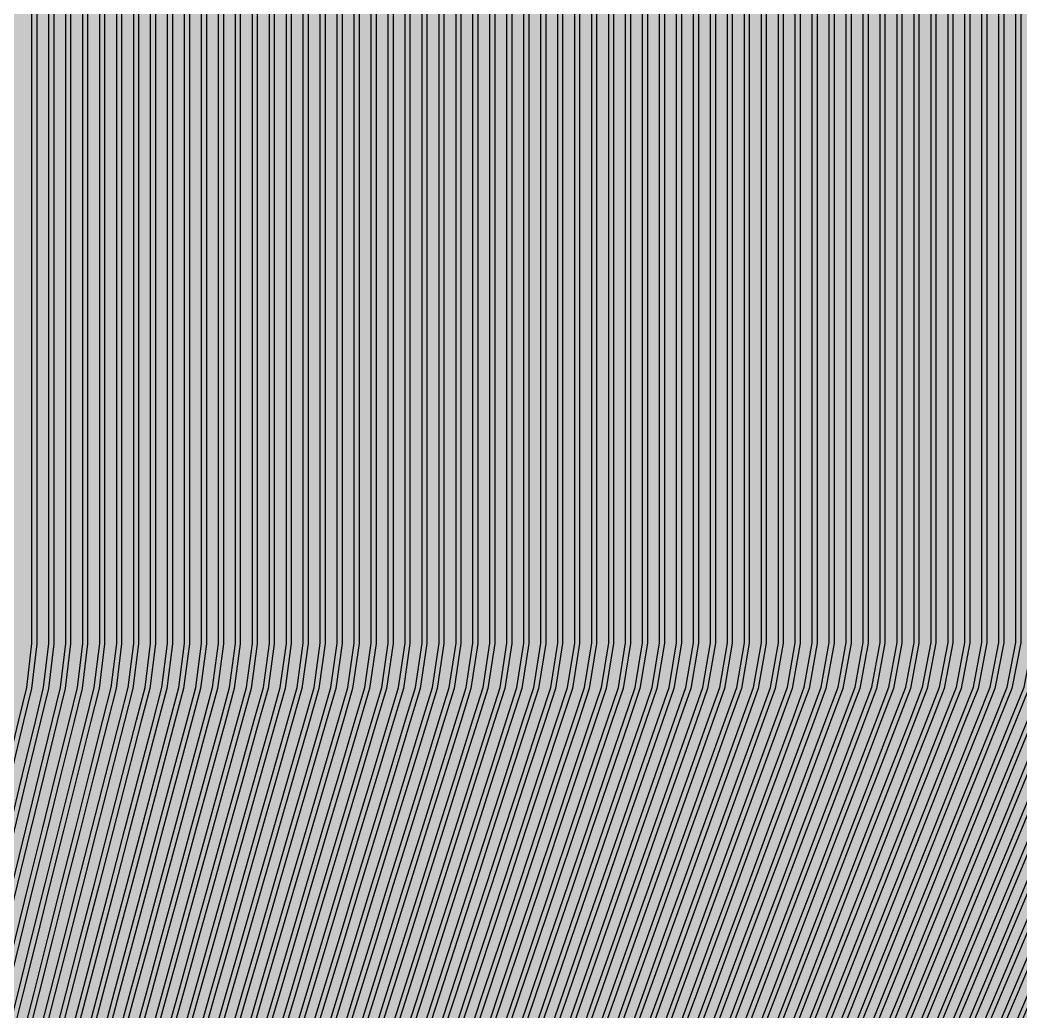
# Model space of a CAD drawing. Header units: metres. Extents: x -7231 to 10969, y -37556 to 1873.
# Drawn here: x 2454.6 to 2867.6, y -17774.6 to -17365.3 of the extents above; entities that cross this region are included whole.
import ezdxf

# ---------------------------------------------------------------- set-up
doc = ezdxf.new("R2010")
doc.units = ezdxf.units.M
for name, color, linetype in [('Metal1', 4, 'CONTINUOUS'), ('Metal2', 3, 'CONTINUOUS'), ('Polyimide', 7, 'CONTINUOUS')]:
    doc.layers.add(name, color=color, linetype=linetype)

msp = doc.modelspace()

# ---------------------------------------------------------------- hatches: boundary and pattern name
at = {"layer": 'Polyimide'}
msp.add_hatch(color=7, dxfattribs=at).paths.add_polyline_path([(4065.69, -468), (4066.67, -501.99), (4068.51, -535.99), (4071.41, -569.99), (4075.54, -603.99), (4081.04, -637.99), (4088.01, -671.99), (4096.52, -705.98), (4106.62, -739.98), (4118.33, -773.98), (4131.63, -807.98), (4146.49, -841.98), (4162.87, -875.98), (4180.68, -909.97), (4199.83, -943.97), (4220.22, -977.97), (4241.73, -1011.97), (4264.21, -1045.97), (4287.52, -1079.96), (4311.51, -1113.96), (4336.01, -1147.96), (4360.86, -1181.96), (4385.88, -1215.96), (4410.89, -1249.96), (4435.74, -1283.95), (4460.24, -1317.95), (4484.23, -1351.95), (4507.54, -1385.95), (4530.02, -1419.95), (4551.53, -1453.94), (4571.92, -1487.94), (4591.07, -1521.94), (4608.88, -1555.94), (4625.26, -1589.94), (4640.12, -1623.94), (4653.42, -1657.93), (4665.13, -1691.93), (4675.23, -1725.93), (4683.74, -1759.93), (4690.71, -1793.93), (4696.21, -1827.93), (4700.34, -1861.92), (4703.24, -1895.92), (4705.08, -1929.92), (4706.06, -1963.92), (4706.44, -1997.92), (4706.5, -2031.91), (4706.5, -4793.02), (4709.95, -4838.39), (4720.22, -4882.71), (4737.08, -4924.98), (4760.13, -4964.2), (4788.85, -4999.49), (4822.58, -5030.03), (4860.53, -5055.12), (4901.85, -5074.18), (4901.85, -5074.18), (4970.68, -5105.23), (5034.7, -5145.26), (5092.76, -5193.54), (5143.8, -5249.19), (5186.89, -5311.2), (5221.24, -5378.44), (5246.23, -5449.69), (5261.41, -5523.66), (5266.5, -5599), (5261.41, -5674.34), (5246.23, -5748.31), (5221.24, -5819.56), (5186.89, -5886.8), (5143.8, -5948.81), (5092.76, -6004.46), (5034.7, -6052.74), (4970.68, -6092.77), (4901.85, -6123.82), (4860.53, -6142.88), (4822.58, -6167.97), (4788.85, -6198.51), (4760.13, -6233.8), (4737.08, -6273.02), (4720.22, -6315.29), (4709.95, -6359.61), (4706.5, -6404.98), (4706.5, -9221.52), (4709.95, -9266.88), (4720.22, -9311.21), (4737.08, -9353.47), (4760.13, -9392.7), (4788.85, -9427.98), (4822.58, -9458.52), (4860.53, -9483.61), (4901.85, -9502.67), (4970.68, -9533.72), (5034.7, -9573.75), (5092.76, -9622.03), (5143.8, -9677.68), (5186.89, -9739.69), (5221.24, -9806.94), (5246.23, -9878.19), (5261.41, -9952.16), (5266.5, -10027.49), (5261.41, -10102.83), (5246.23, -10176.8), (5221.24, -10248.05), (5186.89, -10315.3), (5143.8, -10377.31), (5092.76, -10432.96), (5034.7, -10481.24), (4970.68, -10521.27), (4901.85, -10552.32), (4860.53, -10571.38), (4822.58, -10596.46), (4788.85, -10627), (4760.13, -10662.29), (4737.08, -10701.52), (4720.22, -10743.78), (4709.95, -10788.1), (4706.5, -10833.47), (4706.5, -13650.01), (4709.95, -13695.38), (4720.22, -13739.7), (4737.08, -13781.96), (4760.13, -13821.19), (4788.85, -13856.48), (4822.58, -13887.02), (4860.53, -13912.11), (4901.85, -13931.17), (4970.68, -13962.22), (5034.7, -14002.25), (5092.76, -14050.53), (5143.8, -14106.18), (5186.89, -14168.19), (5221.24, -14235.43), (5246.23, -14306.68), (5261.41, -14380.65), (5266.5, -14455.99), (5261.41, -14531.33), (5246.23, -14605.29), (5221.24, -14676.55), (5186.89, -14743.79), (5143.8, -14805.8), (5092.76, -14861.45), (5034.7, -14909.73), (4970.68, -14949.76), (4901.85, -14980.81), (4860.53, -14999.87), (4822.58, -15024.96), (4788.85, -15055.5), (4760.13, -15090.79), (4737.08, -15130.01), (4720.22, -15172.27), (4709.95, -15216.6), (4706.5, -15261.97), (4706.5, -15455.99), (4720.95, -15750.04), (4764.14, -16041.26), (4835.68, -16326.84), (4934.86, -16604.04), (5060.74, -16870.18), (5212.09, -17122.7), (5387.47, -17359.17), (5585.18, -17577.31), (5803.32, -17775.02), (6039.79, -17950.4), (6292.31, -18101.75), (6558.45, -18227.63), (6835.65, -18326.81), (7121.23, -18398.34), (7412.45, -18441.54), (7706.5, -18455.99), (9969.01, -18455.99), (10047.42, -18459.84), (10125.08, -18471.36), (10201.23, -18490.44), (10275.15, -18516.89), (10346.12, -18550.45), (10413.46, -18590.81), (10476.52, -18637.58), (10534.69, -18690.3), (10587.41, -18748.47), (10634.18, -18811.53), (10674.54, -18878.87), (10708.11, -18949.84), (10734.56, -19023.76), (10753.63, -19099.92), (10765.15, -19177.58), (10769.01, -19255.99), (10769.01, -20895.8), (10730.24, -20951.41), (10694.6, -21009.08), (10662.21, -21068.63), (10633.17, -21129.89), (10607.55, -21192.66), (10585.45, -21256.74), (10566.93, -21321.96), (10552.05, -21388.09), (10540.84, -21454.95), (10533.35, -21522.33), (10529.6, -21590.02), (10529.6, -21657.81), (10533.35, -21725.5), (10540.84, -21792.87), (10552.05, -21859.73), (10566.93, -21925.87), (10585.45, -21991.08), (10607.55, -22055.17), (10633.17, -22117.94), (10662.21, -22179.19), (10694.6, -22238.74), (10730.24, -22296.41), (10769.01, -22352.03), (10769.01, -32454.24), (10728.74, -32510.49), (10691.72, -32568.92), (10658.05, -32629.35), (10627.85, -32691.58), (10601.2, -32755.42), (10578.21, -32820.67), (10558.93, -32887.1), (10543.44, -32954.52), (10531.77, -33022.71), (10523.97, -33091.44), (10520.07, -33160.51), (10520.07, -33229.69), (10523.97, -33298.75), (10531.77, -33367.49), (10543.44, -33435.67), (10558.93, -33503.09), (10578.21, -33569.53), (10601.2, -33634.77), (10627.85, -33698.61), (10658.05, -33760.85), (10691.72, -33821.28), (10728.74, -33879.71), (10769.01, -33935.96), (10769.01, -36556), (10765.15, -36634.41), (10753.63, -36712.07), (10734.56, -36788.23), (10708.11, -36862.15), (10674.54, -36933.12), (10634.18, -37000.46), (10587.41, -37063.51), (10534.69, -37121.69), (10476.52, -37174.41), (10413.46, -37221.18), (10346.12, -37261.54), (10275.15, -37295.1), (10201.23, -37321.55), (10125.08, -37340.63), (10047.42, -37352.15), (9969.01, -37356), (-6231.01, -37356), (-6309.42, -37352.15), (-6387.08, -37340.63), (-6463.23, -37321.55), (-6537.15, -37295.1), (-6608.12, -37261.54), (-6675.46, -37221.18), (-6738.52, -37174.41), (-6796.69, -37121.69), (-6849.41, -37063.51), (-6896.18, -37000.46), (-6936.54, -36933.12), (-6970.11, -36862.15), (-6996.56, -36788.23), (-7015.63, -36712.07), (-7027.15, -36634.41), (-7031.01, -36556), (-7031.01, -33936), (-6990.74, -33879.75), (-6953.7, -33821.31), (-6920.03, -33760.88), (-6889.82, -33698.64), (-6863.18, -33634.8), (-6840.18, -33569.55), (-6820.9, -33503.11), (-6805.4, -33435.69), (-6793.74, -33367.49), (-6785.94, -33298.75), (-6782.03, -33229.68), (-6782.03, -33160.5), (-6785.94, -33091.43), (-6793.74, -33022.69), (-6805.4, -32954.5), (-6820.9, -32887.07), (-6840.18, -32820.63), (-6863.18, -32755.39), (-6889.82, -32691.54), (-6920.03, -32629.3), (-6953.7, -32568.87), (-6990.74, -32510.43), (-7031.01, -32454.18), (-7031.01, -22364.83), (-6990.74, -22308.58), (-6953.7, -22250.14), (-6920.03, -22189.71), (-6889.82, -22127.47), (-6863.18, -22063.62), (-6840.18, -21998.38), (-6820.9, -21931.94), (-6805.4, -21864.51), (-6793.74, -21796.32), (-6785.94, -21727.58), (-6782.03, -21658.51), (-6782.03, -21589.33), (-6785.94, -21520.26), (-6793.74, -21451.52), (-6805.4, -21383.32), (-6820.9, -21315.9), (-6840.18, -21249.46), (-6863.18, -21184.21), (-6889.82, -21120.37), (-6920.03, -21058.13), (-6953.7, -20997.7), (-6990.74, -20939.26), (-7031.01, -20883.01), (-7031.01, -19255.99), (-7027.15, -19177.58), (-7015.63, -19099.92), (-6996.56, -19023.76), (-6970.11, -18949.84), (-6936.54, -18878.87), (-6896.18, -18811.53), (-6849.41, -18748.47), (-6796.69, -18690.3), (-6738.52, -18637.58), (-6675.46, -18590.81), (-6608.12, -18550.45), (-6537.15, -18516.89), (-6463.23, -18490.44), (-6387.08, -18471.36), (-6309.42, -18459.84), (-6231.01, -18455.99), (-3968.5, -18455.99), (-3674.45, -18441.54), (-3383.23, -18398.34), (-3097.65, -18326.81), (-2820.45, -18227.63), (-2554.31, -18101.75), (-2301.79, -17950.4), (-2065.32, -17775.02), (-1847.18, -17577.31), (-1649.47, -17359.17), (-1474.09, -17122.7), (-1322.74, -16870.18), (-1196.86, -16604.04), (-1097.68, -16326.84), (-1026.14, -16041.26), (-982.95, -15750.04), (-968.5, -15455.99), (-968.5, -15261.97), (-971.95, -15216.6), (-982.22, -15172.27), (-999.08, -15130.01), (-1022.13, -15090.79), (-1050.85, -15055.5), (-1084.58, -15024.96), (-1122.53, -14999.87), (-1163.85, -14980.81), (-1232.68, -14949.76), (-1296.7, -14909.73), (-1354.76, -14861.45), (-1405.8, -14805.8), (-1448.89, -14743.79), (-1483.24, -14676.55), (-1508.23, -14605.29), (-1523.41, -14531.33), (-1528.5, -14455.99), (-1523.41, -14380.65), (-1508.23, -14306.68), (-1483.24, -14235.43), (-1448.89, -14168.19), (-1405.8, -14106.18), (-1354.76, -14050.53), (-1296.7, -14002.25), (-1232.68, -13962.22), (-1163.85, -13931.17), (-1122.53, -13912.11), (-1084.58, -13887.02), (-1050.85, -13856.48), (-1022.13, -13821.19), (-999.08, -13781.96), (-982.22, -13739.7), (-971.95, -13695.38), (-968.5, -13650.01), (-968.5, -12309.64), (-971.95, -12264.27), (-982.22, -12219.94), (-999.08, -12177.68), (-1022.13, -12138.46), (-1050.85, -12103.17), (-1084.58, -12072.63), (-1122.53, -12047.54), (-1163.85, -12028.48), (-1232.68, -11997.43), (-1296.7, -11957.4), (-1354.76, -11909.12), (-1405.8, -11853.47), (-1448.89, -11791.46), (-1483.24, -11724.22), (-1508.23, -11652.96), (-1523.41, -11579), (-1528.5, -11503.66), (-1523.41, -11428.32), (-1508.23, -11354.35), (-1483.24, -11283.1), (-1448.89, -11215.86), (-1405.8, -11153.85), (-1354.76, -11098.2), (-1296.7, -11049.92), (-1232.68, -11009.89), (-1163.85, -10978.84), (-1122.53, -10959.78), (-1084.58, -10934.69), (-1050.85, -10904.15), (-1022.13, -10868.86), (-999.08, -10829.63), (-982.22, -10787.37), (-971.95, -10743.05), (-968.5, -10697.68), (-968.5, -9357.31), (-971.95, -9311.94), (-982.22, -9267.62), (-999.08, -9225.35), (-1022.13, -9186.13), (-1050.85, -9150.84), (-1084.58, -9120.3), (-1122.53, -9095.21), (-1163.85, -9076.15), (-1163.85, -9076.15), (-1232.68, -9045.1), (-1296.7, -9005.07), (-1354.76, -8956.79), (-1405.8, -8901.14), (-1448.89, -8839.13), (-1483.24, -8771.89), (-1508.23, -8700.64), (-1523.41, -8626.67), (-1528.5, -8551.33), (-1523.41, -8475.99), (-1508.23, -8402.02), (-1483.24, -8330.77), (-1448.89, -8263.53), (-1405.8, -8201.52), (-1354.76, -8145.87), (-1296.7, -8097.59), (-1232.68, -8057.56), (-1163.85, -8026.51), (-1163.85, -8026.51), (-1122.53, -8007.45), (-1084.58, -7982.36), (-1050.85, -7951.82), (-1022.13, -7916.53), (-999.08, -7877.31), (-982.22, -7835.04), (-971.95, -7790.72), (-968.5, -7745.35), (-968.5, -6404.98), (-971.95, -6359.61), (-982.22, -6315.29), (-999.08, -6273.02), (-1022.13, -6233.8), (-1050.85, -6198.51), (-1084.58, -6167.97), (-1122.53, -6142.88), (-1163.85, -6123.82), (-1163.85, -6123.82), (-1232.68, -6092.77), (-1296.7, -6052.74), (-1354.76, -6004.46), (-1405.8, -5948.81), (-1448.89, -5886.8), (-1483.24, -5819.56), (-1508.23, -5748.31), (-1523.41, -5674.34), (-1528.5, -5599), (-1523.41, -5523.66), (-1508.23, -5449.69), (-1483.24, -5378.44), (-1448.89, -5311.2), (-1405.8, -5249.19), (-1354.76, -5193.54), (-1296.7, -5145.26), (-1232.68, -5105.23), (-1163.85, -5074.18), (-1163.85, -5074.18), (-1122.53, -5055.12), (-1084.58, -5030.03), (-1050.85, -4999.49), (-1022.13, -4964.2), (-999.08, -4924.98), (-982.22, -4882.71), (-971.95, -4838.39), (-968.5, -4793.02), (-968.5, -2031.91), (-968.44, -1997.92), (-968.06, -1963.92), (-967.05, -1929.92), (-965.18, -1895.92), (-962.22, -1861.92), (-958.01, -1827.93), (-952.41, -1793.93), (-945.31, -1759.93), (-936.64, -1725.93), (-926.35, -1691.93), (-914.43, -1657.93), (-900.88, -1623.94), (-885.74, -1589.94), (-869.05, -1555.94), (-850.91, -1521.94), (-831.4, -1487.94), (-810.63, -1453.94), (-788.72, -1419.95), (-765.82, -1385.95), (-742.07, -1351.95), (-717.63, -1317.95), (-692.67, -1283.95), (-667.36, -1249.96), (-641.88, -1215.96), (-616.39, -1181.96), (-591.08, -1147.96), (-566.12, -1113.96), (-541.68, -1079.96), (-517.93, -1045.97), (-495.03, -1011.97), (-473.12, -977.97), (-452.35, -943.97), (-432.84, -909.97), (-414.7, -875.98), (-398.01, -841.98), (-382.87, -807.98), (-369.32, -773.98), (-357.4, -739.98), (-347.11, -705.98), (-338.44, -671.99), (-331.34, -637.99), (-325.74, -603.99), (-321.53, -569.99), (-318.57, -535.99), (-316.7, -501.99), (-315.69, -468), (-315.31, -434), (-315.25, -400), (-315.25, 401), (-315.25, 451), (-315.25, 1644), (-270.25, 1644), (-270.03, 1637.13), (-269.35, 1630.29), (-268.23, 1623.52), (-266.67, 1616.82), (-264.68, 1610.25), (-262.26, 1603.82), (-259.42, 1597.56), (-256.18, 1591.5), (-252.55, 1585.67), (-248.55, 1580.08), (-244.19, 1574.77), (-239.5, 1569.75), (-234.48, 1565.06), (-229.17, 1560.7), (-223.58, 1556.7), (-217.75, 1553.07), (-211.69, 1549.83), (-205.43, 1546.99), (-199, 1544.57), (-192.43, 1542.58), (-185.73, 1541.02), (-178.96, 1539.9), (-172.12, 1539.22), (-165.25, 1539), (-158.38, 1539.22), (-151.54, 1539.9), (-144.77, 1541.02), (-138.07, 1542.58), (-131.5, 1544.57), (-125.07, 1546.99), (-118.81, 1549.83), (-112.75, 1553.07), (-106.92, 1556.7), (-101.33, 1560.7), (-96.02, 1565.06), (-91, 1569.75), (-86.31, 1574.77), (-81.95, 1580.08), (-77.95, 1585.67), (-74.32, 1591.5), (-71.08, 1597.56), (-68.24, 1603.82), (-65.82, 1610.25), (-63.83, 1616.82), (-62.27, 1623.52), (-61.15, 1630.29), (-60.47, 1637.13), (-60.25, 1644), (1853, 1644), (1853, 1573), (3815.25, 1573), (3815.46, 1579.54), (3816.11, 1586.05), (3817.17, 1592.51), (3818.66, 1598.88), (3820.56, 1605.14), (3822.86, 1611.27), (3825.56, 1617.23), (3828.65, 1623), (3832.1, 1628.56), (3835.91, 1633.88), (3840.07, 1638.93), (3844.54, 1643.71), (3849.32, 1648.18), (3854.37, 1652.34), (3859.69, 1656.15), (3865.25, 1659.6), (3871.02, 1662.69), (3876.98, 1665.39), (3883.11, 1667.69), (3889.37, 1669.59), (3895.74, 1671.08), (3902.2, 1672.14), (3908.71, 1672.79), (3915.25, 1673), (3921.79, 1672.79), (3928.3, 1672.14), (3934.76, 1671.08), (3941.13, 1669.59), (3947.39, 1667.69), (3953.52, 1665.39), (3959.48, 1662.69), (3965.25, 1659.6), (3970.81, 1656.15), (3976.13, 1652.34), (3981.18, 1648.18), (3985.96, 1643.71), (3990.43, 1638.93), (3994.59, 1633.88), (3998.4, 1628.56), (4001.85, 1623), (4004.94, 1617.23), (4007.64, 1611.27), (4009.94, 1605.14), (4011.84, 1598.88), (4013.33, 1592.51), (4014.39, 1586.05), (4015.04, 1579.54), (4015.25, 1573), (4065.25, 1573), (4065.25, 451), (4065.25, 401), (4065.25, -400), (4065.31, -434), (4065.69, -468)])

# ---------------------------------------------------------------- linework, layer by layer
at = {"layer": 'Metal1'}
for points in [[(2421.93, -17789.19), (2427.3, -17766.69), (2432.67, -17744.19), (2438.04, -17721.69), (2443.41, -17699.18), (2448.78, -17676.68), (2454.16, -17654.18), (2457.37, -17640.74), (2459.5, -17622.6), (2459.5, -16631.91), (2461.5, -16631.91), (2461.5, -17622.72), (2459.34, -17641.09), (2456.1, -17654.65), (2450.73, -17677.15), (2445.36, -17699.65), (2439.99, -17722.15), (2434.62, -17744.65), (2429.24, -17767.15), (2423.87, -17789.65)], [(2435.04, -17789.18), (2440.54, -17766.68), (2446.04, -17744.18), (2451.53, -17721.68), (2457.03, -17699.18), (2462.53, -17676.68), (2468.03, -17654.18), (2471.31, -17640.74), (2473.5, -17622.59), (2473.5, -16631.91), (2475.5, -16631.91), (2475.5, -17622.71), (2473.29, -17641.09), (2469.97, -17654.65), (2464.47, -17677.15), (2458.98, -17699.65), (2453.48, -17722.15), (2447.98, -17744.66), (2442.48, -17767.16), (2436.98, -17789.66)], [(2448.15, -17789.18), (2453.78, -17766.68), (2459.4, -17744.18), (2465.03, -17721.67), (2470.65, -17699.17), (2476.28, -17676.67), (2481.9, -17654.17), (2485.26, -17640.73), (2487.5, -17622.58), (2487.5, -16631.91), (2489.5, -16631.91), (2489.5, -17622.7), (2487.23, -17641.1), (2483.84, -17654.66), (2478.22, -17677.16), (2472.59, -17699.66), (2466.97, -17722.16), (2461.34, -17744.66), (2455.72, -17767.16), (2450.09, -17789.66)], [(2461.26, -17789.17), (2467.01, -17766.67), (2472.77, -17744.17), (2478.52, -17721.67), (2484.27, -17699.17), (2490.03, -17676.67), (2495.78, -17654.17), (2499.21, -17640.73), (2501.5, -17622.56), (2501.5, -16631.91), (2503.5, -16631.91), (2503.5, -17622.69), (2501.18, -17641.1), (2497.72, -17654.66), (2491.96, -17677.16), (2486.21, -17699.66), (2480.46, -17722.17), (2474.71, -17744.67), (2468.95, -17767.17), (2463.2, -17789.67)], [(2474.37, -17789.17), (2480.25, -17766.67), (2486.13, -17744.17), (2492.01, -17721.66), (2497.89, -17699.16), (2503.77, -17676.66), (2509.65, -17654.16), (2513.16, -17640.72), (2515.5, -17622.55), (2515.5, -16631.91), (2517.5, -16631.91), (2517.5, -17622.68), (2515.13, -17641.11), (2511.59, -17654.67), (2505.71, -17677.17), (2499.83, -17699.67), (2493.95, -17722.17), (2488.07, -17744.67), (2482.19, -17767.17), (2476.31, -17789.67)], [(2487.49, -17789.16), (2493.49, -17766.66), (2499.5, -17744.16), (2505.51, -17721.66), (2511.51, -17699.16), (2517.52, -17676.66), (2523.53, -17654.16), (2527.11, -17640.72), (2529.5, -17622.53), (2529.5, -16631.91), (2531.5, -16631.91), (2531.5, -17622.66), (2529.08, -17641.11), (2525.46, -17654.67), (2519.45, -17677.17), (2513.45, -17699.67), (2507.44, -17722.18), (2501.43, -17744.68), (2495.42, -17767.18), (2489.42, -17789.68)], [(2500.6, -17789.16), (2506.73, -17766.66), (2512.86, -17744.16), (2519, -17721.65), (2525.13, -17699.15), (2531.27, -17676.65), (2537.4, -17654.15), (2541.06, -17640.72), (2543.5, -17622.52), (2543.5, -16631.91), (2545.5, -16631.91), (2545.5, -17622.65), (2543.03, -17641.11), (2539.33, -17654.68), (2533.2, -17677.18), (2527.06, -17699.68), (2520.93, -17722.18), (2514.79, -17744.68), (2508.66, -17767.18), (2502.53, -17789.68)], [(2513.71, -17789.15), (2519.97, -17766.65), (2526.23, -17744.15), (2532.49, -17721.65), (2538.75, -17699.15), (2545.01, -17676.65), (2551.28, -17654.15), (2555.01, -17640.71), (2557.5, -17622.5), (2557.5, -16631.91), (2559.5, -16631.91), (2559.5, -17622.64), (2556.98, -17641.12), (2553.2, -17654.68), (2546.94, -17677.18), (2540.68, -17699.68), (2534.42, -17722.19), (2528.16, -17744.69), (2521.9, -17767.19), (2515.63, -17789.69)], [(2526.82, -17789.15), (2533.21, -17766.65), (2539.6, -17744.14), (2545.98, -17721.64), (2552.37, -17699.14), (2558.76, -17676.64), (2565.15, -17654.14), (2568.96, -17640.71), (2571.5, -17622.49), (2571.5, -16631.91), (2573.5, -16631.91), (2573.5, -17622.63), (2570.93, -17641.12), (2567.07, -17654.69), (2560.69, -17677.19), (2554.3, -17699.69), (2547.91, -17722.19), (2541.52, -17744.69), (2535.13, -17767.19), (2528.74, -17789.69)], [(2539.93, -17789.14), (2546.45, -17766.64), (2552.96, -17744.14), (2559.48, -17721.64), (2565.99, -17699.14), (2572.51, -17676.64), (2579.02, -17654.14), (2582.91, -17640.7), (2585.5, -17622.47), (2585.5, -16631.91), (2587.5, -16631.91), (2587.5, -17622.62), (2584.87, -17641.13), (2580.95, -17654.69), (2574.43, -17677.19), (2567.91, -17699.69), (2561.4, -17722.2), (2554.88, -17744.7), (2548.37, -17767.2), (2541.85, -17789.7)], [(2553.04, -17789.14), (2559.69, -17766.64), (2566.33, -17744.13), (2572.97, -17721.63), (2579.61, -17699.13), (2586.26, -17676.63), (2592.9, -17654.13), (2596.86, -17640.7), (2599.5, -17622.46), (2599.5, -16631.91), (2601.5, -16631.91), (2601.5, -17622.6), (2598.82, -17641.13), (2594.82, -17654.7), (2588.17, -17677.2), (2581.53, -17699.7), (2574.89, -17722.2), (2568.25, -17744.7), (2561.6, -17767.2), (2554.96, -17789.7)], [(2566.15, -17789.13), (2572.92, -17766.63), (2579.69, -17744.13), (2586.46, -17721.63), (2593.23, -17699.13), (2600, -17676.63), (2606.77, -17654.13), (2610.81, -17640.7), (2613.5, -17622.44), (2613.5, -16631.91), (2615.5, -16631.91), (2615.5, -17622.59), (2612.77, -17641.13), (2608.69, -17654.7), (2601.92, -17677.2), (2595.15, -17699.7), (2588.38, -17722.21), (2581.61, -17744.71), (2574.84, -17767.21), (2568.07, -17789.71)], [(2579.27, -17789.13), (2586.16, -17766.63), (2593.06, -17744.13), (2599.96, -17721.62), (2606.85, -17699.12), (2613.75, -17676.62), (2620.65, -17654.12), (2624.76, -17640.69), (2627.5, -17622.43), (2627.5, -16631.91), (2629.5, -16631.91), (2629.5, -17622.58), (2626.72, -17641.14), (2622.56, -17654.71), (2615.66, -17677.21), (2608.77, -17699.71), (2601.87, -17722.21), (2594.97, -17744.71), (2588.07, -17767.21), (2581.18, -17789.71)], [(2592.38, -17789.12), (2599.4, -17766.62), (2606.43, -17744.12), (2613.45, -17721.62), (2620.47, -17699.12), (2627.5, -17676.62), (2634.52, -17654.12), (2638.71, -17640.69), (2641.5, -17622.41), (2641.5, -16631.91), (2643.5, -16631.91), (2643.5, -17622.56), (2640.67, -17641.14), (2636.43, -17654.71), (2629.41, -17677.21), (2622.38, -17699.71), (2615.36, -17722.22), (2608.33, -17744.72), (2601.31, -17767.22), (2594.29, -17789.72)], [(2605.49, -17789.12), (2612.64, -17766.62), (2619.79, -17744.12), (2626.94, -17721.61), (2634.09, -17699.11), (2641.24, -17676.61), (2648.4, -17654.11), (2652.66, -17640.69), (2655.5, -17622.39), (2655.5, -16631.91), (2657.5, -16631.91), (2657.5, -17622.55), (2654.62, -17641.14), (2650.3, -17654.72), (2643.15, -17677.22), (2636, -17699.72), (2628.85, -17722.22), (2621.7, -17744.72), (2614.55, -17767.22), (2607.39, -17789.72)], [(2618.6, -17789.11), (2625.88, -17766.61), (2633.16, -17744.11), (2640.44, -17721.61), (2647.71, -17699.11), (2654.99, -17676.61), (2662.27, -17654.11), (2666.61, -17640.68), (2669.5, -17622.38), (2669.5, -16631.91), (2671.5, -16631.91), (2671.5, -17622.53), (2668.56, -17641.15), (2664.17, -17654.72), (2656.89, -17677.22), (2649.62, -17699.72), (2642.34, -17722.23), (2635.06, -17744.73), (2627.78, -17767.23), (2620.5, -17789.73)], [(2631.71, -17789.11), (2639.12, -17766.61), (2646.52, -17744.11), (2653.93, -17721.6), (2661.33, -17699.1), (2668.74, -17676.6), (2676.14, -17654.1), (2680.56, -17640.68), (2683.5, -17622.36), (2683.5, -16631.91), (2685.5, -16631.91), (2685.5, -17622.52), (2682.51, -17641.15), (2678.04, -17654.73), (2670.64, -17677.23), (2663.23, -17699.73), (2655.83, -17722.23), (2648.42, -17744.73), (2641.02, -17767.23), (2633.61, -17789.73)], [(2644.82, -17789.1), (2652.36, -17766.6), (2659.89, -17744.1), (2667.42, -17721.6), (2674.95, -17699.1), (2682.49, -17676.6), (2690.02, -17654.1), (2694.51, -17640.67), (2697.5, -17622.34), (2697.5, -16631.91), (2699.5, -16631.91), (2699.5, -17622.5), (2696.46, -17641.16), (2691.92, -17654.73), (2684.38, -17677.23), (2676.85, -17699.73), (2669.32, -17722.23), (2661.79, -17744.74), (2654.25, -17767.24), (2646.72, -17789.74)], [(2657.94, -17789.1), (2665.6, -17766.6), (2673.25, -17744.1), (2680.91, -17721.6), (2688.57, -17699.09), (2696.23, -17676.59), (2703.89, -17654.09), (2708.46, -17640.67), (2711.5, -17622.32), (2711.5, -16631.91), (2713.5, -16631.91), (2713.5, -17622.49), (2710.41, -17641.16), (2705.79, -17654.74), (2698.13, -17677.24), (2690.47, -17699.74), (2682.81, -17722.24), (2675.15, -17744.74), (2667.49, -17767.24), (2659.83, -17789.74)], [(2671.05, -17789.09), (2678.83, -17766.59), (2686.62, -17744.09), (2694.41, -17721.59), (2702.19, -17699.09), (2709.98, -17676.59), (2717.77, -17654.09), (2722.41, -17640.67), (2725.5, -17622.31), (2725.5, -16631.91), (2727.5, -16631.91), (2727.5, -17622.47), (2724.36, -17641.16), (2719.66, -17654.74), (2711.87, -17677.24), (2704.08, -17699.74), (2696.3, -17722.24), (2688.51, -17744.75), (2680.72, -17767.25), (2672.94, -17789.75)], [(2684.16, -17789.09), (2692.07, -17766.59), (2699.99, -17744.09), (2707.9, -17721.59), (2715.81, -17699.08), (2723.73, -17676.58), (2731.64, -17654.08), (2736.36, -17640.66), (2739.5, -17622.29), (2739.5, -16631.91), (2741.5, -16631.91), (2741.5, -17622.46), (2738.31, -17641.17), (2733.53, -17654.75), (2725.62, -17677.25), (2717.7, -17699.75), (2709.79, -17722.25), (2701.87, -17744.75), (2693.96, -17767.25), (2686.05, -17789.75)], [(2697.27, -17789.08), (2705.31, -17766.58), (2713.35, -17744.08), (2721.39, -17721.58), (2729.44, -17699.08), (2737.48, -17676.58), (2745.52, -17654.08), (2750.31, -17640.66), (2753.5, -17622.27), (2753.5, -16631.91), (2755.5, -16631.91), (2755.5, -17622.44), (2752.25, -17641.17), (2747.4, -17654.75), (2739.36, -17677.25), (2731.32, -17699.75), (2723.28, -17722.25), (2715.24, -17744.75), (2707.2, -17767.26), (2699.15, -17789.76)], [(2710.38, -17789.08), (2718.55, -17766.58), (2726.72, -17744.08), (2734.89, -17721.58), (2743.06, -17699.08), (2751.22, -17676.57), (2759.39, -17654.07), (2764.26, -17640.66), (2767.5, -17622.25), (2767.5, -16631.91), (2769.5, -16631.91), (2769.5, -17622.43), (2766.2, -17641.17), (2761.27, -17654.76), (2753.1, -17677.26), (2744.94, -17699.76), (2736.77, -17722.26), (2728.6, -17744.76), (2720.43, -17767.26), (2712.26, -17789.76)], [(2723.49, -17789.07), (2731.79, -17766.57), (2740.08, -17744.07), (2748.38, -17721.57), (2756.68, -17699.07), (2764.97, -17676.57), (2773.27, -17654.07), (2778.21, -17640.65), (2781.5, -17622.23), (2781.5, -16631.91), (2783.5, -16631.91), (2783.5, -17622.41), (2780.15, -17641.18), (2775.14, -17654.76), (2766.85, -17677.26), (2758.55, -17699.76), (2750.26, -17722.26), (2741.96, -17744.76), (2733.67, -17767.26), (2725.37, -17789.77)], [(2736.61, -17789.07), (2745.03, -17766.57), (2753.45, -17744.07), (2761.87, -17721.57), (2770.3, -17699.07), (2778.72, -17676.57), (2787.14, -17654.06), (2792.16, -17640.65), (2795.5, -17622.21), (2795.5, -16631.91), (2797.5, -16631.91), (2797.5, -17622.39), (2794.1, -17641.18), (2789.01, -17654.77), (2780.59, -17677.27), (2772.17, -17699.77), (2763.75, -17722.27), (2755.32, -17744.77), (2746.9, -17767.27), (2738.48, -17789.77)], [(2749.72, -17789.06), (2758.27, -17766.56), (2766.82, -17744.06), (2775.37, -17721.56), (2783.92, -17699.06), (2792.47, -17676.56), (2801.02, -17654.06), (2806.11, -17640.64), (2809.5, -17622.2), (2809.5, -16631.91), (2811.5, -16631.91), (2811.5, -17622.38), (2808.05, -17641.19), (2802.89, -17654.77), (2794.34, -17677.27), (2785.79, -17699.77), (2777.24, -17722.27), (2768.69, -17744.77), (2760.14, -17767.27), (2751.59, -17789.77)], [(2762.83, -17789.06), (2771.51, -17766.56), (2780.18, -17744.06), (2788.86, -17721.56), (2797.54, -17699.06), (2806.21, -17676.56), (2814.89, -17654.06), (2820.06, -17640.64), (2823.5, -17622.18), (2823.5, -16631.91), (2825.5, -16631.91), (2825.5, -17622.36), (2822, -17641.19), (2816.76, -17654.78), (2808.08, -17677.28), (2799.4, -17699.78), (2790.73, -17722.28), (2782.05, -17744.78), (2773.37, -17767.28), (2764.7, -17789.78)], [(2775.94, -17789.06), (2784.75, -17766.55), (2793.55, -17744.05), (2802.35, -17721.55), (2811.16, -17699.05), (2819.96, -17676.55), (2828.76, -17654.05), (2834.01, -17640.64), (2837.5, -17622.16), (2837.5, -16631.91), (2839.5, -16631.91), (2839.5, -17622.34), (2835.94, -17641.19), (2830.63, -17654.78), (2821.82, -17677.28), (2813.02, -17699.78), (2804.22, -17722.28), (2795.41, -17744.78), (2786.61, -17767.28), (2777.8, -17789.78)], [(2789.05, -17789.05), (2797.98, -17766.55), (2806.92, -17744.05), (2815.85, -17721.55), (2824.78, -17699.05), (2833.71, -17676.55), (2842.64, -17654.05), (2847.96, -17640.63), (2851.5, -17622.14), (2851.5, -16631.91), (2853.5, -16631.91), (2853.5, -17622.33), (2849.89, -17641.2), (2844.5, -17654.78), (2835.57, -17677.28), (2826.64, -17699.79), (2817.71, -17722.29), (2808.77, -17744.79), (2799.84, -17767.29), (2790.91, -17789.79)], [(2802.17, -17789.05), (2811.22, -17766.55), (2820.28, -17744.04), (2829.34, -17721.54), (2838.4, -17699.04), (2847.46, -17676.54), (2856.51, -17654.04), (2861.91, -17640.63), (2865.5, -17622.12), (2865.5, -16631.91), (2867.5, -16631.91), (2867.5, -17622.31), (2863.84, -17641.2), (2858.37, -17654.79), (2849.31, -17677.29), (2840.25, -17699.79), (2831.2, -17722.29), (2822.14, -17744.79), (2813.08, -17767.29), (2804.02, -17789.79)], [(2815.28, -17789.04), (2824.46, -17766.54), (2833.65, -17744.04), (2842.83, -17721.54), (2852.02, -17699.04), (2861.2, -17676.54), (2870.39, -17654.04), (2875.86, -17640.63), (2879.5, -17622.1), (2879.5, -16631.91), (2881.5, -16631.91), (2881.5, -17622.29), (2877.79, -17641.2), (2872.24, -17654.79), (2863.06, -17677.29), (2853.87, -17699.79), (2844.68, -17722.3), (2835.5, -17744.8), (2826.31, -17767.3), (2817.13, -17789.8)], [(2828.39, -17789.04), (2837.7, -17766.54), (2847.01, -17744.04), (2856.33, -17721.54), (2865.64, -17699.03), (2874.95, -17676.53), (2884.26, -17654.03), (2889.81, -17640.62), (2893.5, -17622.08), (2893.5, -16631.91), (2895.5, -16631.91), (2895.5, -17622.27), (2891.74, -17641.21), (2886.11, -17654.8), (2876.8, -17677.3), (2867.49, -17699.8), (2858.17, -17722.3), (2848.86, -17744.8), (2839.55, -17767.3), (2830.24, -17789.8)], [(2841.5, -17789.03), (2850.94, -17766.53), (2860.38, -17744.03), (2869.82, -17721.53), (2879.26, -17699.03), (2888.7, -17676.53), (2898.14, -17654.03), (2903.76, -17640.62), (2907.5, -17622.05), (2907.5, -16631.91), (2909.5, -16631.91), (2909.5, -17622.25), (2905.68, -17641.21), (2899.98, -17654.8), (2890.54, -17677.3), (2881.1, -17699.8), (2871.66, -17722.3), (2862.22, -17744.8), (2852.78, -17767.31), (2843.35, -17789.81)], [(2854.61, -17789.03), (2864.18, -17766.53), (2873.75, -17744.03), (2883.31, -17721.53), (2892.88, -17699.03), (2902.45, -17676.52), (2912.01, -17654.02), (2917.71, -17640.62), (2921.5, -17622.03), (2921.5, -16631.91), (2923.5, -16631.91), (2923.5, -17622.24), (2919.63, -17641.21), (2913.85, -17654.81), (2904.29, -17677.31), (2894.72, -17699.81), (2885.15, -17722.31), (2875.59, -17744.81), (2866.02, -17767.31), (2856.45, -17789.81)]]:
    msp.add_lwpolyline(points, dxfattribs=at)
at = {"layer": 'Metal2'}
for points in [[(2428.48, -17789.18), (2433.92, -17766.68), (2439.35, -17744.18), (2444.79, -17721.68), (2450.22, -17699.18), (2455.66, -17676.68), (2461.09, -17654.18), (2464.34, -17640.74), (2466.5, -17622.6), (2466.5, -16631.91), (2468.5, -16631.91), (2468.5, -17622.71), (2466.31, -17641.09), (2463.04, -17654.65), (2457.6, -17677.15), (2452.17, -17699.65), (2446.73, -17722.15), (2441.3, -17744.65), (2435.86, -17767.15), (2430.43, -17789.65)], [(2441.6, -17789.18), (2447.16, -17766.68), (2452.72, -17744.18), (2458.28, -17721.68), (2463.84, -17699.18), (2469.41, -17676.68), (2474.97, -17654.18), (2478.29, -17640.73), (2480.5, -17622.58), (2480.5, -16631.91), (2482.5, -16631.91), (2482.5, -17622.7), (2480.26, -17641.1), (2476.91, -17654.66), (2471.35, -17677.16), (2465.78, -17699.66), (2460.22, -17722.16), (2454.66, -17744.66), (2449.1, -17767.16), (2443.54, -17789.66)], [(2454.71, -17789.17), (2460.4, -17766.67), (2466.08, -17744.17), (2471.77, -17721.67), (2477.46, -17699.17), (2483.15, -17676.67), (2488.84, -17654.17), (2492.24, -17640.73), (2494.5, -17622.57), (2494.5, -16631.91), (2496.5, -16631.91), (2496.5, -17622.69), (2494.21, -17641.1), (2490.78, -17654.66), (2485.09, -17677.16), (2479.4, -17699.66), (2473.71, -17722.16), (2468.02, -17744.66), (2462.33, -17767.16), (2456.65, -17789.66)], [(2467.82, -17789.17), (2473.63, -17766.67), (2479.45, -17744.17), (2485.27, -17721.67), (2491.08, -17699.17), (2496.9, -17676.67), (2502.72, -17654.17), (2506.19, -17640.73), (2508.5, -17622.56), (2508.5, -16631.91), (2510.5, -16631.91), (2510.5, -17622.68), (2508.16, -17641.1), (2504.65, -17654.67), (2498.84, -17677.17), (2493.02, -17699.67), (2487.2, -17722.17), (2481.39, -17744.67), (2475.57, -17767.17), (2469.75, -17789.67)], [(2480.93, -17789.16), (2486.87, -17766.66), (2492.82, -17744.16), (2498.76, -17721.66), (2504.7, -17699.16), (2510.65, -17676.66), (2516.59, -17654.16), (2520.14, -17640.72), (2522.5, -17622.54), (2522.5, -16631.91), (2524.5, -16631.91), (2524.5, -17622.67), (2522.11, -17641.11), (2518.52, -17654.67), (2512.58, -17677.17), (2506.64, -17699.67), (2500.69, -17722.17), (2494.75, -17744.67), (2488.81, -17767.17), (2482.86, -17789.67)], [(2494.04, -17789.16), (2500.11, -17766.66), (2506.18, -17744.16), (2512.25, -17721.66), (2518.32, -17699.16), (2524.39, -17676.66), (2530.46, -17654.15), (2534.09, -17640.72), (2536.5, -17622.53), (2536.5, -16631.91), (2538.5, -16631.91), (2538.5, -17622.66), (2536.05, -17641.11), (2532.39, -17654.68), (2526.32, -17677.18), (2520.25, -17699.68), (2514.18, -17722.18), (2508.11, -17744.68), (2502.04, -17767.18), (2495.97, -17789.68)], [(2507.15, -17789.15), (2513.35, -17766.65), (2519.55, -17744.15), (2525.75, -17721.65), (2531.94, -17699.15), (2538.14, -17676.65), (2544.34, -17654.15), (2548.04, -17640.71), (2550.5, -17622.51), (2550.5, -16631.91), (2552.5, -16631.91), (2552.5, -17622.65), (2550, -17641.12), (2546.27, -17654.68), (2540.07, -17677.18), (2533.87, -17699.68), (2527.67, -17722.18), (2521.48, -17744.68), (2515.28, -17767.18), (2509.08, -17789.69)], [(2520.26, -17789.15), (2526.59, -17766.65), (2532.91, -17744.15), (2539.24, -17721.65), (2545.56, -17699.15), (2551.89, -17676.65), (2558.21, -17654.14), (2561.99, -17640.71), (2564.5, -17622.5), (2564.5, -16631.91), (2566.5, -16631.91), (2566.5, -17622.63), (2563.95, -17641.12), (2560.14, -17654.69), (2553.81, -17677.19), (2547.49, -17699.69), (2541.16, -17722.19), (2534.84, -17744.69), (2528.51, -17767.19), (2522.19, -17789.69)], [(2533.38, -17789.14), (2539.83, -17766.64), (2546.28, -17744.14), (2552.73, -17721.64), (2559.18, -17699.14), (2565.63, -17676.64), (2572.09, -17654.14), (2575.94, -17640.71), (2578.5, -17622.48), (2578.5, -16631.91), (2580.5, -16631.91), (2580.5, -17622.62), (2577.9, -17641.12), (2574.01, -17654.69), (2567.56, -17677.19), (2561.11, -17699.69), (2554.65, -17722.19), (2548.2, -17744.69), (2541.75, -17767.19), (2535.3, -17789.7)], [(2546.49, -17789.14), (2553.07, -17766.64), (2559.64, -17744.14), (2566.22, -17721.64), (2572.8, -17699.14), (2579.38, -17676.64), (2585.96, -17654.13), (2589.89, -17640.7), (2592.5, -17622.47), (2592.5, -16631.91), (2594.5, -16631.91), (2594.5, -17622.61), (2591.85, -17641.13), (2587.88, -17654.7), (2581.3, -17677.2), (2574.72, -17699.7), (2568.14, -17722.2), (2561.56, -17744.7), (2554.99, -17767.2), (2548.41, -17789.7)], [(2559.6, -17789.13), (2566.3, -17766.63), (2573.01, -17744.13), (2579.72, -17721.63), (2586.42, -17699.13), (2593.13, -17676.63), (2599.84, -17654.13), (2603.84, -17640.7), (2606.5, -17622.45), (2606.5, -16631.91), (2608.5, -16631.91), (2608.5, -17622.6), (2605.8, -17641.13), (2601.75, -17654.7), (2595.05, -17677.2), (2588.34, -17699.7), (2581.63, -17722.2), (2574.93, -17744.7), (2568.22, -17767.2), (2561.51, -17789.71)], [(2572.71, -17789.13), (2579.54, -17766.63), (2586.38, -17744.13), (2593.21, -17721.63), (2600.04, -17699.13), (2606.88, -17676.63), (2613.71, -17654.12), (2617.79, -17640.7), (2620.5, -17622.43), (2620.5, -16631.91), (2622.5, -16631.91), (2622.5, -17622.58), (2619.74, -17641.13), (2615.62, -17654.71), (2608.79, -17677.21), (2601.96, -17699.71), (2595.12, -17722.21), (2588.29, -17744.71), (2581.46, -17767.21), (2574.62, -17789.71)], [(2585.82, -17789.12), (2592.78, -17766.62), (2599.74, -17744.12), (2606.7, -17721.62), (2613.66, -17699.12), (2620.62, -17676.62), (2627.58, -17654.12), (2631.74, -17640.69), (2634.5, -17622.42), (2634.5, -16631.91), (2636.5, -16631.91), (2636.5, -17622.57), (2633.69, -17641.14), (2629.49, -17654.71), (2622.53, -17677.21), (2615.57, -17699.71), (2608.61, -17722.21), (2601.65, -17744.71), (2594.69, -17767.21), (2587.73, -17789.71)], [(2598.93, -17789.12), (2606.02, -17766.62), (2613.11, -17744.12), (2620.2, -17721.62), (2627.28, -17699.12), (2634.37, -17676.62), (2641.46, -17654.11), (2645.69, -17640.69), (2648.5, -17622.4), (2648.5, -16631.91), (2650.5, -16631.91), (2650.5, -17622.55), (2647.64, -17641.14), (2643.37, -17654.72), (2636.28, -17677.22), (2629.19, -17699.72), (2622.1, -17722.22), (2615.02, -17744.72), (2607.93, -17767.22), (2600.84, -17789.72)], [(2612.04, -17789.11), (2619.26, -17766.61), (2626.47, -17744.11), (2633.69, -17721.61), (2640.9, -17699.11), (2648.12, -17676.61), (2655.33, -17654.11), (2659.64, -17640.68), (2662.5, -17622.39), (2662.5, -16631.91), (2664.5, -16631.91), (2664.5, -17622.54), (2661.59, -17641.15), (2657.24, -17654.72), (2650.02, -17677.22), (2642.81, -17699.72), (2635.59, -17722.22), (2628.38, -17744.72), (2621.16, -17767.22), (2613.95, -17789.72)], [(2625.16, -17789.11), (2632.5, -17766.61), (2639.84, -17744.11), (2647.18, -17721.61), (2654.52, -17699.11), (2661.87, -17676.61), (2669.21, -17654.11), (2673.59, -17640.68), (2676.5, -17622.37), (2676.5, -16631.91), (2678.5, -16631.91), (2678.5, -17622.53), (2675.54, -17641.15), (2671.11, -17654.73), (2663.77, -17677.23), (2656.43, -17699.73), (2649.08, -17722.23), (2641.74, -17744.73), (2634.4, -17767.23), (2627.06, -17789.73)], [(2638.27, -17789.1), (2645.74, -17766.6), (2653.21, -17744.1), (2660.67, -17721.6), (2668.14, -17699.1), (2675.61, -17676.6), (2683.08, -17654.1), (2687.54, -17640.68), (2690.5, -17622.35), (2690.5, -16631.91), (2692.5, -16631.91), (2692.5, -17622.51), (2689.49, -17641.15), (2684.98, -17654.73), (2677.51, -17677.23), (2670.04, -17699.73), (2662.57, -17722.23), (2655.1, -17744.73), (2647.64, -17767.23), (2640.17, -17789.73)], [(2651.38, -17789.1), (2658.98, -17766.6), (2666.57, -17744.1), (2674.17, -17721.6), (2681.76, -17699.1), (2689.36, -17676.6), (2696.96, -17654.1), (2701.49, -17640.67), (2704.5, -17622.33), (2704.5, -16631.91), (2706.5, -16631.91), (2706.5, -17622.5), (2703.44, -17641.16), (2698.85, -17654.74), (2691.26, -17677.24), (2683.66, -17699.74), (2676.06, -17722.24), (2668.47, -17744.74), (2660.87, -17767.24), (2653.27, -17789.74)], [(2664.49, -17789.09), (2672.21, -17766.59), (2679.94, -17744.09), (2687.66, -17721.59), (2695.38, -17699.09), (2703.11, -17676.59), (2710.83, -17654.09), (2715.44, -17640.67), (2718.5, -17622.32), (2718.5, -16631.91), (2720.5, -16631.91), (2720.5, -17622.48), (2717.38, -17641.16), (2712.72, -17654.74), (2705, -17677.24), (2697.28, -17699.74), (2689.55, -17722.24), (2681.83, -17744.74), (2674.11, -17767.24), (2666.38, -17789.74)], [(2677.6, -17789.09), (2685.45, -17766.59), (2693.3, -17744.09), (2701.15, -17721.59), (2709, -17699.09), (2716.86, -17676.59), (2724.71, -17654.09), (2729.39, -17640.66), (2732.5, -17622.3), (2732.5, -16631.91), (2734.5, -16631.91), (2734.5, -17622.47), (2731.33, -17641.16), (2726.59, -17654.74), (2718.74, -17677.25), (2710.89, -17699.75), (2703.04, -17722.25), (2695.19, -17744.75), (2687.34, -17767.25), (2679.49, -17789.75)], [(2690.71, -17789.09), (2698.69, -17766.58), (2706.67, -17744.08), (2714.65, -17721.58), (2722.62, -17699.08), (2730.6, -17676.58), (2738.58, -17654.08), (2743.34, -17640.66), (2746.5, -17622.28), (2746.5, -16631.91), (2748.5, -16631.91), (2748.5, -17622.45), (2745.28, -17641.17), (2740.46, -17654.75), (2732.49, -17677.25), (2724.51, -17699.75), (2716.53, -17722.25), (2708.55, -17744.75), (2700.58, -17767.25), (2692.6, -17789.75)], [(2703.83, -17789.08), (2711.93, -17766.58), (2720.04, -17744.08), (2728.14, -17721.58), (2736.25, -17699.08), (2744.35, -17676.58), (2752.45, -17654.08), (2757.29, -17640.66), (2760.5, -17622.26), (2760.5, -16631.91), (2762.5, -16631.91), (2762.5, -17622.44), (2759.23, -17641.17), (2754.34, -17654.75), (2746.23, -17677.25), (2738.13, -17699.76), (2730.02, -17722.26), (2721.92, -17744.76), (2713.81, -17767.26), (2705.71, -17789.76)], [(2716.94, -17789.08), (2725.17, -17766.58), (2733.4, -17744.07), (2741.63, -17721.57), (2749.87, -17699.07), (2758.1, -17676.57), (2766.33, -17654.07), (2771.24, -17640.65), (2774.5, -17622.24), (2774.5, -16631.91), (2776.5, -16631.91), (2776.5, -17622.42), (2773.18, -17641.18), (2768.21, -17654.76), (2759.98, -17677.26), (2751.74, -17699.76), (2743.51, -17722.26), (2735.28, -17744.76), (2727.05, -17767.26), (2718.82, -17789.76)], [(2730.05, -17789.07), (2738.41, -17766.57), (2746.77, -17744.07), (2755.13, -17721.57), (2763.49, -17699.07), (2771.84, -17676.57), (2780.2, -17654.07), (2785.19, -17640.65), (2788.5, -17622.22), (2788.5, -16631.91), (2790.5, -16631.91), (2790.5, -17622.4), (2787.12, -17641.18), (2782.08, -17654.76), (2773.72, -17677.26), (2765.36, -17699.76), (2757, -17722.27), (2748.64, -17744.77), (2740.28, -17767.27), (2731.93, -17789.77)], [(2743.16, -17789.07), (2751.65, -17766.57), (2760.13, -17744.07), (2768.62, -17721.56), (2777.11, -17699.06), (2785.59, -17676.56), (2794.08, -17654.06), (2799.14, -17640.65), (2802.5, -17622.21), (2802.5, -16631.91), (2804.5, -16631.91), (2804.5, -17622.39), (2801.07, -17641.18), (2795.95, -17654.77), (2787.46, -17677.27), (2778.98, -17699.77), (2770.49, -17722.27), (2762.01, -17744.77), (2753.52, -17767.27), (2745.03, -17789.77)], [(2756.27, -17789.06), (2764.89, -17766.56), (2773.5, -17744.06), (2782.11, -17721.56), (2790.73, -17699.06), (2799.34, -17676.56), (2807.95, -17654.06), (2813.09, -17640.64), (2816.5, -17622.19), (2816.5, -16631.91), (2818.5, -16631.91), (2818.5, -17622.37), (2815.02, -17641.19), (2809.82, -17654.77), (2801.21, -17677.27), (2792.59, -17699.77), (2783.98, -17722.27), (2775.37, -17744.78), (2766.75, -17767.28), (2758.14, -17789.78)], [(2769.39, -17789.06), (2778.13, -17766.56), (2786.87, -17744.06), (2795.61, -17721.56), (2804.35, -17699.05), (2813.09, -17676.55), (2821.83, -17654.05), (2827.04, -17640.64), (2830.5, -17622.17), (2830.5, -16631.91), (2832.5, -16631.91), (2832.5, -17622.35), (2828.97, -17641.19), (2823.69, -17654.78), (2814.95, -17677.28), (2806.21, -17699.78), (2797.47, -17722.28), (2788.73, -17744.78), (2779.99, -17767.28), (2771.25, -17789.78)], [(2782.5, -17789.05), (2791.36, -17766.55), (2800.23, -17744.05), (2809.1, -17721.55), (2817.97, -17699.05), (2826.83, -17676.55), (2835.7, -17654.05), (2840.99, -17640.64), (2844.5, -17622.15), (2844.5, -16631.91), (2846.5, -16631.91), (2846.5, -17622.33), (2842.92, -17641.19), (2837.56, -17654.78), (2828.7, -17677.28), (2819.83, -17699.78), (2810.96, -17722.28), (2802.09, -17744.78), (2793.23, -17767.29), (2784.36, -17789.79)], [(2795.61, -17789.05), (2804.6, -17766.55), (2813.6, -17744.05), (2822.59, -17721.55), (2831.59, -17699.05), (2840.58, -17676.54), (2849.58, -17654.04), (2854.94, -17640.63), (2858.5, -17622.13), (2858.5, -16631.91), (2860.5, -16631.91), (2860.5, -17622.32), (2856.87, -17641.2), (2851.43, -17654.79), (2842.44, -17677.29), (2833.44, -17699.79), (2824.45, -17722.29), (2815.46, -17744.79), (2806.46, -17767.29), (2797.47, -17789.79)], [(2808.72, -17789.04), (2817.84, -17766.54), (2826.96, -17744.04), (2836.09, -17721.54), (2845.21, -17699.04), (2854.33, -17676.54), (2863.45, -17654.04), (2868.89, -17640.63), (2872.5, -17622.11), (2872.5, -16631.91), (2874.5, -16631.91), (2874.5, -17622.3), (2870.81, -17641.2), (2865.31, -17654.79), (2856.18, -17677.29), (2847.06, -17699.79), (2837.94, -17722.29), (2828.82, -17744.79), (2819.7, -17767.29), (2810.57, -17789.8)], [(2821.83, -17789.04), (2831.08, -17766.54), (2840.33, -17744.04), (2849.58, -17721.54), (2858.83, -17699.04), (2868.08, -17676.54), (2877.33, -17654.04), (2882.84, -17640.63), (2886.5, -17622.09), (2886.5, -16631.91), (2888.5, -16631.91), (2888.5, -17622.28), (2884.76, -17641.2), (2879.18, -17654.8), (2869.93, -17677.3), (2860.68, -17699.8), (2851.43, -17722.3), (2842.18, -17744.8), (2832.93, -17767.3), (2823.68, -17789.8)], [(2834.95, -17789.03), (2844.32, -17766.53), (2853.7, -17744.03), (2863.07, -17721.53), (2872.45, -17699.03), (2881.82, -17676.53), (2891.2, -17654.03), (2896.79, -17640.62), (2900.5, -17622.07), (2900.5, -16631.91), (2902.5, -16631.91), (2902.5, -17622.26), (2898.71, -17641.21), (2893.05, -17654.8), (2883.67, -17677.3), (2874.3, -17699.8), (2864.92, -17722.3), (2855.54, -17744.8), (2846.17, -17767.3), (2836.79, -17789.8)], [(2848.06, -17789.03), (2857.56, -17766.53), (2867.06, -17744.03), (2876.57, -17721.53), (2886.07, -17699.03), (2895.57, -17676.53), (2905.08, -17654.03), (2910.74, -17640.62), (2914.5, -17622.04), (2914.5, -16631.91), (2916.5, -16631.91), (2916.5, -17622.24), (2912.66, -17641.21), (2906.92, -17654.8), (2897.42, -17677.31), (2887.91, -17699.81), (2878.41, -17722.31), (2868.91, -17744.81), (2859.4, -17767.31), (2849.9, -17789.81)], [(2861.17, -17789.03), (2870.8, -17766.53), (2880.43, -17744.02), (2890.06, -17721.52), (2899.69, -17699.02), (2909.32, -17676.52), (2918.95, -17654.02), (2924.69, -17640.61), (2928.5, -17622.02), (2928.5, -16631.91), (2930.5, -16631.91), (2930.5, -17622.23), (2926.61, -17641.22), (2920.79, -17654.81), (2911.16, -17677.31), (2901.53, -17699.81), (2891.9, -17722.31), (2882.27, -17744.81), (2872.64, -17767.31), (2863.01, -17789.81)]]:
    msp.add_lwpolyline(points, dxfattribs=at)

doc.saveas('drawing.dxf')
